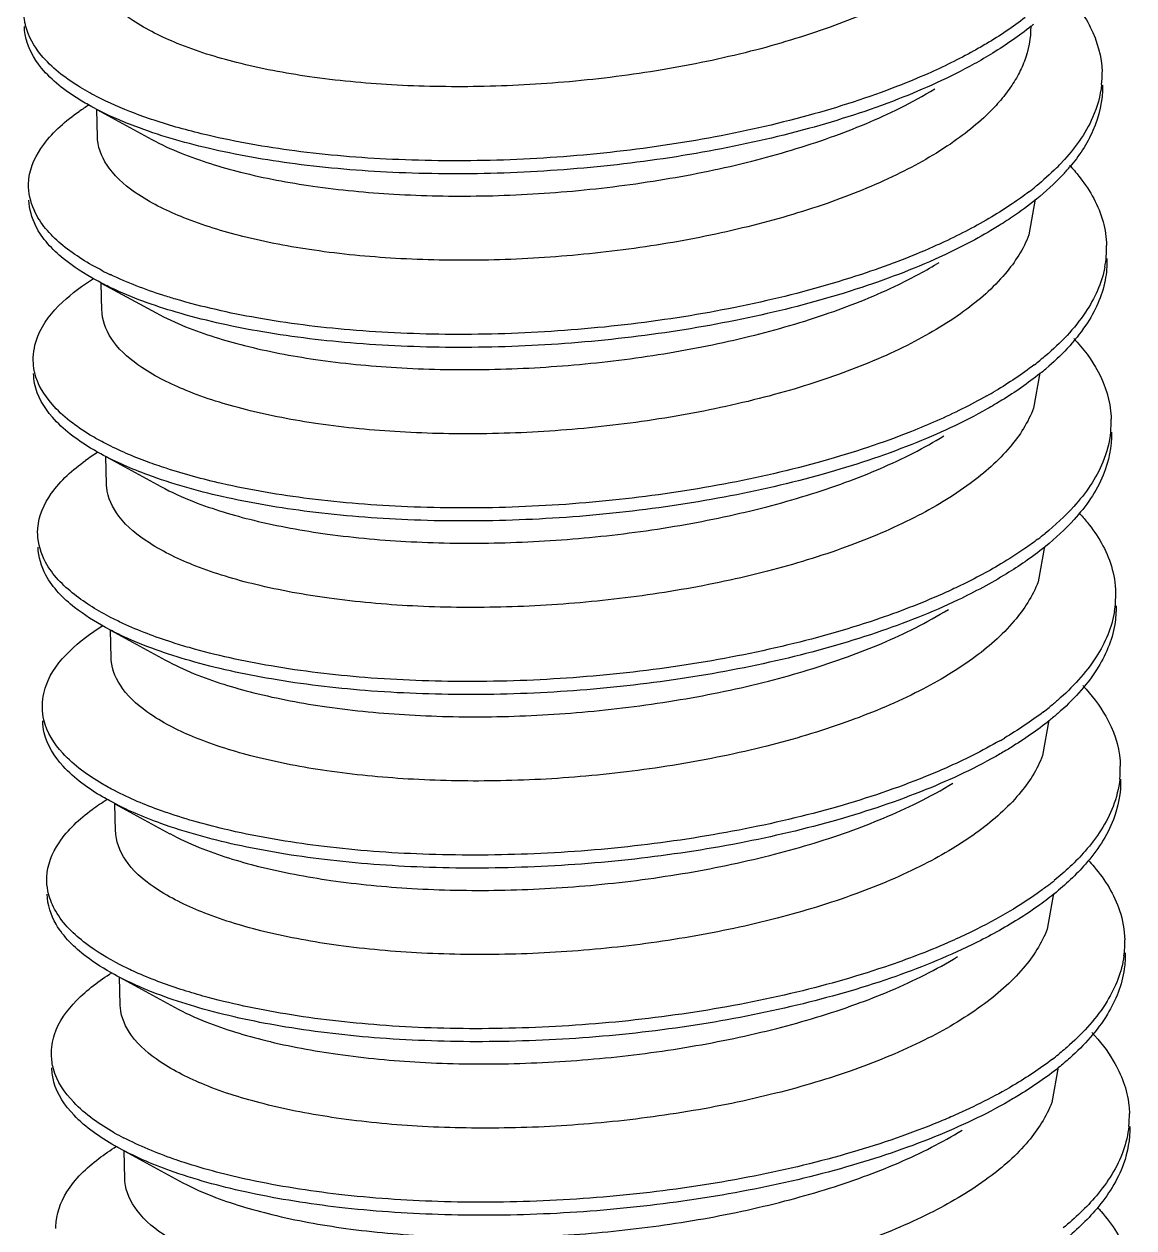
# Model space of a CAD drawing. Header units: millimetres. Extents: x 1366 to 1807, y -424 to -118.
# Drawn here: x 1552.422 to 1554.794, y -402.294 to -399.72 of the extents above; entities that cross this region are included whole.
import ezdxf

# ---------------------------------------------------------------- set-up
doc = ezdxf.new("R2010")
doc.units = ezdxf.units.MM
doc.layers.add('3_ALL_AXES', color=7, linetype='Continuous')

# ---------------------------------------------------------------- blocks, each defined once
blk = doc.blocks.new('*u50')
at = {"color": 7, "linetype": 'Continuous'}
for p, q in [((-0.4481, 6.7725), (-0.3306, 6.7085)), ((1.5576, 6.5806), (1.5442, 6.5047)), ((-0.4384, 6.4015), (-0.3209, 6.3375)), ((1.5674, 6.2095), (1.554, 6.1337)), ((-0.4286, 6.0305), (-0.3112, 5.9665)), ((1.5771, 5.8385), (1.5637, 5.7627)), ((-0.4189, 5.6595), (-0.3014, 5.5955)), ((1.5868, 5.4674), (1.5734, 5.3916)), ((-0.4092, 5.2884), (-0.2917, 5.2244)), ((1.5966, 5.0964), (1.5832, 5.0206)), ((-0.3994, 4.9174), (-0.282, 4.8534)), ((1.6063, 4.7254), (1.5929, 4.6496)), ((1.5112, 4.6866), (1.5099, 4.6859)), ((-0.3897, 4.5464), (-0.2722, 4.4824))]:
    blk.add_line(p, q, dxfattribs=at)
for centre, radius, start, end in [((1.1279, 7.4728), 0.671, 308.8507, 309.493), ((1.498, 6.8474), 0.2026, 353.8108, 1.4574), ((-0.165, 6.3066), 0.562, 122.2445, 124.7897), ((1.2544, 6.9969), 0.4936, 314.9831, 316.9829), ((1.2845, 6.9419), 0.4536, 316.9602, 319.7964), ((1.3331, 6.3753), 0.4073, 42.475, 42.9744), ((1.14, 7.1261), 0.6662, 307.3461, 308.9943), ((1.4952, 6.4756), 0.2149, 349.2922, 1.5939), ((-0.1227, 7.0415), 0.689, 242.9412, 244.5519), ((1.1377, 6.7694), 0.685, 307.6097, 308.8671), ((1.1564, 6.7193), 0.6563, 308.8703, 310.2455), ((0.945, 7.0625), 1.036, 299.4399, 300.619), ((1.5136, 6.1058), 0.2065, 353.7762, 1.311), ((-0.1534, 5.5771), 0.5472, 122.2554, 125.5948), ((1.1592, 6.3845), 0.6668, 307.3121, 308.9752), ((1.1759, 6.3367), 0.6412, 308.8327, 308.9872), ((1.5176, 5.7332), 0.2121, 350.8094, 1.6955), ((1.1608, 6.0226), 0.679, 307.5922, 308.9196), ((0.9685, 6.3133), 1.0278, 299.9859, 300.6176), ((1.5292, 5.364), 0.2103, 353.7932, 1.2205), ((1.176, 5.6461), 0.6713, 307.2818, 308.9405), ((1.1939, 5.5968), 0.6438, 308.8156, 308.9533), ((1.54, 4.991), 0.2091, 352.329, 1.7729), ((1.1834, 5.2765), 0.6739, 307.5683, 308.9621), ((1.5452, 4.6221), 0.2137, 353.8403, 1.1731), ((-0.1026, 5.1291), 0.625, 240.4874, 242.5587)]:
    blk.add_arc(centre, radius, start, end, dxfattribs=at)
for points, start_tangent, end_tangent in [([(1.5248, 7.2467), (1.474, 7.1635), (1.3859, 7.0834), (1.2651, 7.0107), (1.1191, 6.9486), (0.9494, 6.8968), (0.7603, 6.8572), (0.5626, 6.8319), (0.3681, 6.8215), (0.1822, 6.8251), (0.0066, 6.8425), (-0.149, 6.8728), (-0.2758, 6.9137), (-0.3707, 6.9628), (-0.4315, 7.0184), (-0.4559, 7.0786), (-0.4563, 7.0847)], (-0.354722, -0.934972), (-0.018852, 0.999822)), ([(1.6208, 7.0246), (1.6753, 6.9485), (1.7005, 6.8526)], (0.685504, -0.728069), (0.026512, -0.999648)), ([(-0.6001, 6.9518), (-0.6018, 6.9606), (-0.6033, 6.9778)], (-0.237334, 0.971428), (-0.012182, 0.999926)), ([(-0.4587, 6.7783), (-0.4866, 6.7945), (-0.5659, 6.861), (-0.6011, 6.9327), (-0.6026, 6.9499)], (-0.878085, 0.478505), (-0.012182, 0.999926)), ([(-0.4483, 6.8002), (-0.4873, 6.8224), (-0.5666, 6.8888), (-0.6001, 6.9518)], (-0.887717, 0.46039), (-0.237334, 0.971428)), ([(1.5364, 6.969), (1.4534, 6.9131)], (-0.792036, -0.610475), (-0.860372, -0.509667)), ([(1.5488, 6.9503), (1.467, 6.893)], (-0.778771, -0.627308), (-0.852264, -0.523112)), ([(1.5479, 6.9501), (1.5345, 6.8757)], (0.015584, -0.999879), (-0.354722, -0.934972)), ([(1.4534, 6.9131), (1.4262, 6.8975), (1.3279, 6.8489)], (-0.860372, -0.509667), (-0.914444, -0.404712)), ([(1.467, 6.893), (1.4269, 6.8697), (1.2642, 6.7944), (1.0729, 6.7316), (0.8607, 6.6835), (0.636, 6.6514), (0.4076, 6.6362), (0.1846, 6.6379), (-0.0241, 6.6561), (-0.2102, 6.6896), (-0.3665, 6.7365), (-0.4587, 6.7783)], (-0.852264, -0.523112), (-0.878085, 0.478505)), ([(1.5345, 6.8757), (1.5196, 6.8438), (1.4994, 6.8122), (1.4739, 6.7812)], (-0.354722, -0.934972), (-0.675, -0.737818)), ([(1.3279, 6.8489), (1.2634, 6.8222), (1.0722, 6.7595), (0.86, 6.7114), (0.6352, 6.6793), (0.4069, 6.664), (0.1839, 6.6658), (-0.0248, 6.6839), (-0.2109, 6.7174), (-0.319, 6.7473)], (-0.914444, -0.404712), (-0.950786, 0.309848)), ([(1.6994, 6.8256), (1.6803, 6.7552), (1.6153, 6.6602)], (-0.10675, -0.994286), (-0.682092, -0.731266)), ([(1.7013, 6.8247), (1.681, 6.7274), (1.631, 6.6491)], (0.026512, -0.999648), (-0.645063, -0.764129)), ([(-0.319, 6.7473), (-0.3672, 6.7643), (-0.4483, 6.8002)], (-0.950786, 0.309848), (-0.887717, 0.46039)), ([(-0.3306, 6.7085), (-0.2679, 6.6792), (-0.1405, 6.6385), (0.0139, 6.6086), (0.1872, 6.5915), (0.3742, 6.5877), (0.569, 6.5982), (0.7653, 6.6233), (0.9517, 6.6621), (1.1201, 6.713), (1.2686, 6.7756), (1.3428, 6.8167)], (0.877599, -0.479396), (0.851583, 0.524219)), ([(-0.5936, 6.6067), (-0.593, 6.6242), (-0.5614, 6.6977), (-0.4857, 6.7682)], (-0.040253, 0.99919), (0.821068, 0.57083)), ([(1.4739, 6.7812), (1.3836, 6.7037), (1.2609, 6.6328), (1.1127, 6.5718), (0.9437, 6.5219), (0.7603, 6.4846), (0.5689, 6.4606), (0.377, 6.4504), (0.1905, 6.4542), (0.0163, 6.4715), (-0.1359, 6.501), (-0.2616, 6.5408), (-0.3583, 6.59), (-0.4213, 6.6468), (-0.4462, 6.7077), (-0.4465, 6.7137)], (-0.675, -0.737818), (-0.018648, 0.999826)), ([(1.6033, 6.6478), (1.5593, 6.6082)], (-0.707195, -0.707019), (-0.777083, -0.629398)), ([(1.6335, 6.6504), (1.6535, 6.6267), (1.7026, 6.5326), (1.7101, 6.4815)], (0.675261, -0.737579), (0.027042, -0.999634)), ([(1.616, 6.6323), (1.56, 6.5804)], (-0.682092, -0.731266), (-0.777083, -0.629398)), ([(-0.579, 6.5511), (-0.5936, 6.6067)], (-0.440716, 0.897646), (-0.040253, 0.99919)), ([(1.5442, 6.5964), (1.5083, 6.5706), (1.465, 6.5432)], (-0.794865, -0.606786), (-0.858719, -0.512446)), ([(-0.449, 6.4073), (-0.5195, 6.4539), (-0.5783, 6.5233), (-0.5928, 6.5789)], (-0.878559, 0.477634), (-0.040253, 0.99919)), ([(1.56, 6.5804), (1.509, 6.5428), (1.4767, 6.522)], (-0.777083, -0.629398), (-0.851716, -0.524003)), ([(-0.4362, 6.4279), (-0.5202, 6.4817), (-0.579, 6.5511)], (-0.89038, 0.455218), (-0.440716, 0.897646)), ([(1.465, 6.5432), (1.3633, 6.4896), (1.3396, 6.4788)], (-0.858719, -0.512446), (-0.913707, -0.406373)), ([(1.4767, 6.522), (1.3641, 6.4618), (1.187, 6.3921), (0.9849, 6.3361), (0.7657, 6.2953), (0.5382, 6.2711), (0.3112, 6.2639), (0.0939, 6.2735), (-0.1052, 6.299), (-0.2781, 6.3391), (-0.4181, 6.3915), (-0.449, 6.4073)], (-0.851716, -0.524003), (-0.878559, 0.477634)), ([(1.5442, 6.5047), (1.4935, 6.4214), (1.4051, 6.3411), (1.2838, 6.2683), (1.1372, 6.206), (0.9673, 6.1544), (0.7781, 6.1149), (0.5804, 6.0897), (0.3859, 6.0794), (0.2003, 6.0832), (0.0253, 6.1006), (-0.1299, 6.1309), (-0.2566, 6.1717), (-0.3515, 6.2209), (-0.4122, 6.2765), (-0.4365, 6.3366), (-0.4368, 6.3426)], (-0.354722, -0.934972), (-0.01893, 0.999821)), ([(1.3396, 6.4788), (1.1863, 6.42), (0.9842, 6.3639), (0.765, 6.3232), (0.5374, 6.299), (0.3105, 6.2917), (0.0932, 6.3013), (-0.1059, 6.3269), (-0.2788, 6.3669), (-0.3066, 6.3754)], (-0.913707, -0.406373), (-0.951959, 0.306224)), ([(-0.3209, 6.3375), (-0.2581, 6.3081), (-0.1323, 6.2679), (0.0192, 6.2383), (0.1924, 6.2207), (0.3789, 6.2166), (0.5715, 6.2265), (0.7641, 6.2504), (0.9479, 6.2877), (1.1174, 6.3375), (1.2661, 6.3986), (1.3526, 6.4457)], (0.877602, -0.479391), (0.851485, 0.524379)), ([(1.7064, 6.4356), (1.6649, 6.339), (1.5797, 6.2461), (1.5675, 6.2361)], (-0.186889, -0.982381), (-0.778555, -0.627577)), ([(1.7108, 6.4537), (1.7071, 6.4078), (1.6656, 6.3112), (1.5804, 6.2183)], (0.027042, -0.999634), (-0.763228, -0.646129)), ([(-0.5837, 6.2357), (-0.574, 6.2879), (-0.5214, 6.3604), (-0.4546, 6.4113)], (-0.013185, 0.999913), (0.846657, 0.53214)), ([(-0.3066, 6.3754), (-0.4188, 6.4194)], (-0.951959, 0.306224), (-0.902824, 0.43001)), ([(1.64, 6.2829), (1.6919, 6.212), (1.7198, 6.1161), (1.72, 6.1105)], (0.686225, -0.727389), (0.02392, -0.999714)), ([(-0.5806, 6.2097), (-0.5815, 6.2142), (-0.5837, 6.2357)], (-0.233069, 0.97246), (-0.013185, 0.999913)), ([(-0.4393, 6.0363), (-0.4611, 6.0488), (-0.5429, 6.1148), (-0.5808, 6.1864), (-0.583, 6.2079)], (-0.878237, 0.478225), (-0.013185, 0.999913)), ([(-0.4291, 6.0583), (-0.4619, 6.0766), (-0.5436, 6.1427), (-0.5806, 6.2097)], (-0.887561, 0.46069), (-0.233069, 0.97246)), ([(1.5557, 6.2268), (1.4727, 6.1709)], (-0.792139, -0.610341), (-0.860495, -0.509459)), ([(1.5683, 6.2083), (1.4865, 6.151)], (-0.778516, -0.627625), (-0.852311, -0.523035)), ([(1.4865, 6.151), (1.4549, 6.1324), (1.2941, 6.0565), (1.1043, 5.9929), (0.8932, 5.9439), (0.6689, 5.9108), (0.4405, 5.8946), (0.217, 5.8953), (0.0072, 5.9126), (-0.1805, 5.9451), (-0.3387, 5.9913), (-0.4393, 6.0363)], (-0.852311, -0.523035), (-0.878237, 0.478225)), ([(1.4542, 6.1603), (1.3471, 6.1068)], (-0.870797, -0.491643), (-0.914571, -0.404425)), ([(1.554, 6.1337), (1.5038, 6.0511), (1.4184, 5.9728), (1.2998, 5.9004), (1.1539, 5.8375), (0.9858, 5.7856), (0.801, 5.7461), (0.6091, 5.7204), (0.4156, 5.7088), (0.2267, 5.7112), (0.0486, 5.7277), (-0.1082, 5.7569), (-0.2366, 5.7966), (-0.3355, 5.8458), (-0.4006, 5.903), (-0.4267, 5.9647), (-0.427, 5.9716)], (-0.354722, -0.934972), (-0.01748, 0.999847)), ([(1.3471, 6.1068), (1.2934, 6.0843), (1.1036, 6.0208), (0.8924, 5.9717), (0.6682, 5.9387), (0.4398, 5.9224), (0.2163, 5.9232), (0.0065, 5.9404), (-0.1812, 5.973), (-0.2999, 6.0054)], (-0.914571, -0.404425), (-0.950676, 0.310187)), ([(-0.3111, 5.9665), (-0.2413, 5.9343), (-0.1126, 5.8944), (0.0453, 5.8649), (0.224, 5.8485), (0.4129, 5.8461), (0.6053, 5.8577), (0.7984, 5.8835), (0.9842, 5.9234), (1.1522, 5.9755), (1.297, 6.0381), (1.3623, 6.0747)], (0.877698, -0.479214), (0.851634, 0.524138)), ([(1.7188, 6.0834), (1.7022, 6.0189), (1.6398, 5.9236), (1.5786, 5.8661)], (-0.107406, -0.994215), (-0.777285, -0.629148)), ([(1.7207, 6.0827), (1.7029, 5.9911), (1.6406, 5.8958), (1.5794, 5.8383)], (0.02392, -0.999714), (-0.777285, -0.629148)), ([(-0.2999, 6.0054), (-0.3394, 6.0192), (-0.4291, 6.0583)], (-0.950676, 0.310187), (-0.887561, 0.46069)), ([(-0.5742, 5.8647), (-0.574, 5.8778), (-0.5451, 5.9513), (-0.4719, 6.0221)], (-0.039529, 0.999218), (0.81283, 0.582501)), ([(1.651, 5.9104), (1.6687, 5.8901), (1.7204, 5.7963), (1.7295, 5.7395)], (0.680387, -0.732853), (0.028664, -0.999589)), ([(-0.5573, 5.8048), (-0.5742, 5.8647)], (-0.468454, 0.883488), (-0.039529, 0.999218)), ([(1.5634, 5.8542), (1.5352, 5.8337), (1.4842, 5.801)], (-0.795218, -0.606324), (-0.858929, -0.512094)), ([(-0.4296, 5.6652), (-0.4952, 5.708), (-0.5566, 5.777), (-0.5735, 5.8369)], (-0.878324, 0.478066), (-0.039529, 0.999218)), ([(1.578, 5.8372), (1.5359, 5.8058), (1.4962, 5.78)], (-0.778979, -0.62705), (-0.851776, -0.523906)), ([(-0.417, 5.6861), (-0.4959, 5.7358), (-0.5573, 5.8048)], (-0.889999, 0.455963), (-0.468454, 0.883488)), ([(1.4842, 5.801), (1.3923, 5.7521), (1.3588, 5.7367)], (-0.858929, -0.512094), (-0.913722, -0.40634)), ([(1.4962, 5.78), (1.3931, 5.7243), (1.2178, 5.6539), (1.0169, 5.5969), (0.7985, 5.5553), (0.5712, 5.53), (0.3439, 5.5218), (0.1258, 5.5304), (-0.0746, 5.5551), (-0.2493, 5.5943), (-0.3913, 5.6461), (-0.4296, 5.6652)], (-0.851776, -0.523906), (-0.878324, 0.478066)), ([(1.5637, 5.7627), (1.5127, 5.6791), (1.4238, 5.5985), (1.3012, 5.5252), (1.1532, 5.4627), (0.9837, 5.4116), (0.7948, 5.3724), (0.5974, 5.3474), (0.4029, 5.3373), (0.2174, 5.3413), (0.0439, 5.3587), (-0.1105, 5.3889), (-0.2371, 5.4296), (-0.3322, 5.479), (-0.3929, 5.5348), (-0.417, 5.5946), (-0.4173, 5.6006)], (-0.354722, -0.934972), (-0.019115, 0.999817)), ([(1.3588, 5.7367), (1.217, 5.6817), (1.0162, 5.6248), (0.7978, 5.5831), (0.5704, 5.5579), (0.3432, 5.5496), (0.1251, 5.5582), (-0.0753, 5.5829), (-0.25, 5.6221), (-0.2875, 5.6335)], (-0.913722, -0.40634), (-0.951851, 0.30656)), ([(-0.3014, 5.5955), (-0.2395, 5.5664), (-0.1124, 5.5257), (0.0438, 5.4955), (0.2206, 5.4782), (0.4073, 5.4747), (0.6016, 5.4854), (0.7989, 5.5109), (0.9874, 5.5507), (1.1565, 5.6025), (1.3017, 5.6645), (1.372, 5.7037)], (0.877628, -0.479342), (0.851603, 0.524187)), ([(1.7269, 5.6993), (1.6881, 5.6026), (1.6054, 5.5094), (1.5874, 5.4943)], (-0.160835, -0.986981), (-0.777971, -0.6283)), ([(1.7303, 5.7117), (1.7276, 5.6715), (1.6888, 5.5748), (1.6061, 5.4816), (1.5879, 5.4663)], (0.028664, -0.999589), (-0.778236, -0.627972)), ([(-0.5642, 5.4937), (-0.5563, 5.5415), (-0.5063, 5.6141), (-0.4352, 5.6693)], (-0.015735, 0.999876), (0.84696, 0.531656)), ([(-0.2875, 5.6335), (-0.3921, 5.6739), (-0.417, 5.6861)], (-0.951851, 0.30656), (-0.889999, 0.455963)), ([(1.6593, 5.541), (1.7083, 5.4755), (1.7389, 5.3799), (1.7394, 5.3685)], (0.686601, -0.727034), (0.022248, -0.999752)), ([(-0.561, 5.4675), (-0.5642, 5.4937)], (-0.229562, 0.973294), (-0.015735, 0.999876)), ([(1.575, 5.4846), (1.4919, 5.4288)], (-0.792317, -0.61011), (-0.860562, -0.509346)), ([(-0.4198, 5.2943), (-0.4355, 5.3031), (-0.5198, 5.3687), (-0.5604, 5.44), (-0.5635, 5.4659)], (-0.87842, 0.477889), (-0.015735, 0.999876)), ([(-0.4098, 5.3164), (-0.4362, 5.3309), (-0.5205, 5.3965), (-0.561, 5.4675)], (-0.887448, 0.460908), (-0.229562, 0.973294)), ([(1.5879, 5.4663), (1.5059, 5.4089)], (-0.778236, -0.627972), (-0.852328, -0.523007)), ([(1.5059, 5.4089), (1.4829, 5.3952), (1.324, 5.3186), (1.1357, 5.2543), (0.9256, 5.2043), (0.7019, 5.1703), (0.4734, 5.153), (0.2494, 5.1528), (0.0386, 5.1691), (-0.1507, 5.2008), (-0.3108, 5.2462), (-0.4198, 5.2943)], (-0.852328, -0.523007), (-0.87842, 0.477889)), ([(1.4821, 5.4231), (1.3663, 5.3646)], (-0.866126, -0.499826), (-0.91469, -0.404156)), ([(1.5734, 5.3916), (1.5233, 5.3091), (1.438, 5.2308), (1.3197, 5.1586), (1.1739, 5.0957), (1.0059, 5.0437), (0.8209, 5.0041), (0.629, 4.9784), (0.4357, 4.9668), (0.2467, 4.9692), (0.0683, 4.9856), (-0.0889, 5.0149), (-0.2173, 5.0546), (-0.3162, 5.1038), (-0.3811, 5.161), (-0.4072, 5.2227), (-0.4076, 5.2296)], (-0.354722, -0.934972), (-0.017513, 0.999847)), ([(1.3663, 5.3646), (1.3232, 5.3464), (1.135, 5.2821), (0.9248, 5.2322), (0.7011, 5.1981), (0.4727, 5.1809), (0.2487, 5.1806), (0.0378, 5.1969), (-0.1514, 5.2286), (-0.2807, 5.2635)], (-0.91469, -0.404156), (-0.950594, 0.310437)), ([(-0.2917, 5.2245), (-0.2293, 5.1952), (-0.102, 5.1545), (0.0524, 5.1246), (0.2255, 5.1074), (0.4123, 5.1036), (0.6071, 5.114), (0.8035, 5.1391), (0.9901, 5.1779), (1.1585, 5.2287), (1.307, 5.2913), (1.3818, 5.3326)], (0.877599, -0.479395), (0.851581, 0.524223)), ([(1.7383, 5.3413), (1.724, 5.2826), (1.6642, 5.1871), (1.5979, 5.124)], (-0.107219, -0.994235), (-0.777658, -0.628688)), ([(1.7402, 5.3407), (1.7247, 5.2548), (1.6649, 5.1593), (1.5987, 5.0961)], (0.022248, -0.999752), (-0.777658, -0.628688)), ([(-0.2807, 5.2635), (-0.3115, 5.274), (-0.4098, 5.3164)], (-0.950594, 0.310437), (-0.887448, 0.460908)), ([(-0.5548, 5.1227), (-0.5548, 5.1314), (-0.5286, 5.205), (-0.4579, 5.276), (-0.426, 5.2978)], (-0.036883, 0.99932), (0.845198, 0.534453)), ([(1.671, 5.1678), (1.6837, 5.1534), (1.738, 5.0599), (1.749, 4.9975)], (0.679097, -0.734048), (0.03003, -0.999549)), ([(-0.5508, 5.096), (-0.5548, 5.1227)], (-0.249602, 0.968348), (-0.036883, 0.99932)), ([(-0.3978, 4.9442), (-0.4714, 4.9899), (-0.5355, 5.0585), (-0.5508, 5.096)], (-0.889585, 0.456769), (-0.249602, 0.968348)), ([(1.5826, 5.112), (1.5619, 5.0968), (1.5035, 5.0588)], (-0.795531, -0.605913), (-0.85913, -0.511757)), ([(1.5975, 5.0952), (1.5627, 5.0689), (1.5157, 5.0379)], (-0.779166, -0.626818), (-0.851814, -0.523845)), ([(-0.4101, 4.9232), (-0.4707, 4.962), (-0.5347, 5.0307), (-0.5541, 5.0948)], (-0.878124, 0.478432), (-0.036883, 0.99932)), ([(1.5035, 5.0588), (1.4212, 5.0146), (1.3781, 4.9945)], (-0.85913, -0.511757), (-0.913783, -0.406202)), ([(1.5157, 5.0379), (1.4219, 4.9868), (1.2484, 4.9156), (1.0488, 4.8579), (0.8312, 4.8152), (0.6042, 4.789), (0.3767, 4.7798), (0.1578, 4.7874), (-0.0439, 4.8111), (-0.2203, 4.8496), (-0.3645, 4.9007), (-0.4101, 4.9232)], (-0.851814, -0.523845), (-0.878124, 0.478432)), ([(1.5832, 5.0206), (1.5321, 4.937), (1.443, 4.8563), (1.3204, 4.783), (1.1722, 4.7205), (1.003, 4.6695), (0.8146, 4.6304), (0.6173, 4.6054), (0.4227, 4.5953), (0.2369, 4.5992), (0.0638, 4.6166), (-0.0905, 4.6467), (-0.2173, 4.6875), (-0.3126, 4.7369), (-0.3735, 4.7928), (-0.3976, 4.8526), (-0.3979, 4.8585)], (-0.354722, -0.934972), (-0.019136, 0.999817)), ([(1.3781, 4.9945), (1.2476, 4.9435), (1.0481, 4.8857), (0.8305, 4.8431), (0.6034, 4.8169), (0.376, 4.8076), (0.157, 4.8152), (-0.0446, 4.839), (-0.221, 4.8774), (-0.2684, 4.8916)], (-0.913783, -0.406202), (-0.951717, 0.306978)), ([(1.7498, 4.9696), (1.748, 4.9352), (1.7118, 4.8384), (1.6316, 4.7449), (1.6077, 4.7246)], (0.03003, -0.999549), (-0.77773, -0.628598)), ([(-0.2684, 4.8916), (-0.3652, 4.9285), (-0.3978, 4.9442)], (-0.951717, 0.306978), (-0.889585, 0.456769)), ([(-0.2819, 4.8535), (-0.2152, 4.8225), (-0.087, 4.7822), (0.0672, 4.7529), (0.243, 4.7359), (0.4317, 4.7328), (0.6267, 4.7439), (0.8209, 4.7693), (1.0053, 4.8083), (1.1742, 4.8598), (1.3219, 4.9229), (1.3915, 4.9616)], (0.877622, -0.479353), (0.851611, 0.524174)), ([(1.7473, 4.9631), (1.7111, 4.8662), (1.6309, 4.7728), (1.6071, 4.7525)], (-0.1345, -0.990914), (-0.777497, -0.628887)), ([(-0.5447, 4.7516), (-0.5384, 4.7951), (-0.491, 4.8679), (-0.4157, 4.9272)], (-0.019449, 0.999811), (0.847161, 0.531337)), ([(1.6787, 4.7991), (1.7245, 4.739), (1.7578, 4.6436), (1.7589, 4.6264)], (0.686629, -0.727008), (0.021299, -0.999773)), ([(-0.5405, 4.7215), (-0.5447, 4.7516)], (-0.259421, 0.965764), (-0.019449, 0.999811)), ([(1.5943, 4.7424), (1.5112, 4.6866)], (-0.792563, -0.609789), (-0.860557, -0.509354)), ([(-0.4004, 4.5522), (-0.4097, 4.5574), (-0.4965, 4.6226), (-0.5397, 4.6936), (-0.544, 4.7238)], (-0.878631, 0.477501), (-0.019449, 0.999811)), ([(-0.4105, 4.5852), (-0.4973, 4.6504), (-0.5405, 4.7215)], (-0.870135, 0.492813), (-0.259421, 0.965764)), ([(1.6077, 4.7246), (1.5254, 4.6669)], (-0.77773, -0.628598), (-0.852303, -0.523048)), ([(1.5099, 4.6859), (1.3855, 4.6225)], (-0.861284, -0.508124), (-0.914794, -0.403921)), ([(1.5254, 4.6669), (1.5107, 4.6581), (1.3537, 4.5808), (1.167, 4.5157), (0.9579, 4.4648), (0.7348, 4.4298), (0.5064, 4.4115), (0.2818, 4.4103), (0.07, 4.4256), (-0.1207, 4.4565), (-0.2828, 4.5011), (-0.4004, 4.5522)], (-0.852303, -0.523048), (-0.878631, 0.477501)), ([(1.5929, 4.6496), (1.5428, 4.5671), (1.4573, 4.4886), (1.3401, 4.417), (1.1952, 4.3543), (1.0274, 4.3022), (0.8419, 4.2623), (0.6492, 4.2365), (0.4568, 4.2248), (0.2678, 4.227), (0.0887, 4.2434), (-0.0697, 4.2729), (-0.1988, 4.313), (-0.2973, 4.3621), (-0.3619, 4.4193), (-0.3878, 4.4808), (-0.3881, 4.4876)], (-0.354722, -0.934972), (-0.017692, 0.999843)), ([(1.3855, 4.6225), (1.353, 4.6086), (1.1663, 4.5435), (0.9572, 4.4926), (0.734, 4.4576), (0.5057, 4.4394), (0.2811, 4.4381), (0.0692, 4.4534), (-0.1215, 4.4843), (-0.2615, 4.5215)], (-0.914794, -0.403921), (-0.950545, 0.310586)), ([(-0.2722, 4.4824), (-0.2021, 4.4501), (-0.0735, 4.4103), (0.0842, 4.3808), (0.2628, 4.3644), (0.4517, 4.362), (0.6443, 4.3736), (0.8371, 4.3994), (1.0228, 4.4393), (1.1909, 4.4913), (1.3359, 4.554), (1.4012, 4.5906)], (0.877702, -0.479207), (0.851634, 0.524138)), ([(1.7577, 4.5991), (1.7456, 4.5463), (1.6884, 4.4506), (1.6172, 4.3817)], (-0.106532, -0.994309), (-0.7781, -0.628141)), ([(1.7596, 4.5986), (1.7463, 4.5185), (1.6891, 4.4228), (1.6179, 4.3539)], (0.021299, -0.999773), (-0.7781, -0.628141)), ([(-0.5354, 4.3806), (-0.5354, 4.385), (-0.5119, 4.4586), (-0.4438, 4.5299), (-0.4058, 4.5563)], (-0.032358, 0.999476), (0.845925, 0.533302)), ([(-0.2615, 4.5215), (-0.2835, 4.529), (-0.3906, 4.5745)], (-0.950545, 0.310586), (-0.887378, 0.461044)), ([(1.691, 4.4252), (1.6986, 4.4167), (1.7555, 4.3235), (1.7685, 4.2554)], (0.677829, -0.73522), (0.030982, -0.99952))]:
    blk.add_spline(points, degree=3, dxfattribs=dict(at, start_tangent=start_tangent, end_tangent=end_tangent))
at = {"layer": '3_ALL_AXES', "color": 7, "linetype": 'Continuous'}
for p, q in [((-0.4466, 6.7136), (-0.4481, 6.7725)), ((-0.4368, 6.3426), (-0.4384, 6.4015)), ((-0.4271, 5.9716), (-0.4286, 6.0305)), ((-0.4174, 5.6006), (-0.4189, 5.6595)), ((-0.4076, 5.2295), (-0.4092, 5.2884)), ((-0.3979, 4.8585), (-0.3994, 4.9174)), ((-0.3882, 4.4875), (-0.3897, 4.5464))]:
    blk.add_line(p, q, dxfattribs=at)

msp = doc.modelspace()

# ---------------------------------------------------------------- block references
msp.add_blockref('*u50', (1553.0256, -406.6755))

doc.saveas('drawing.dxf')
